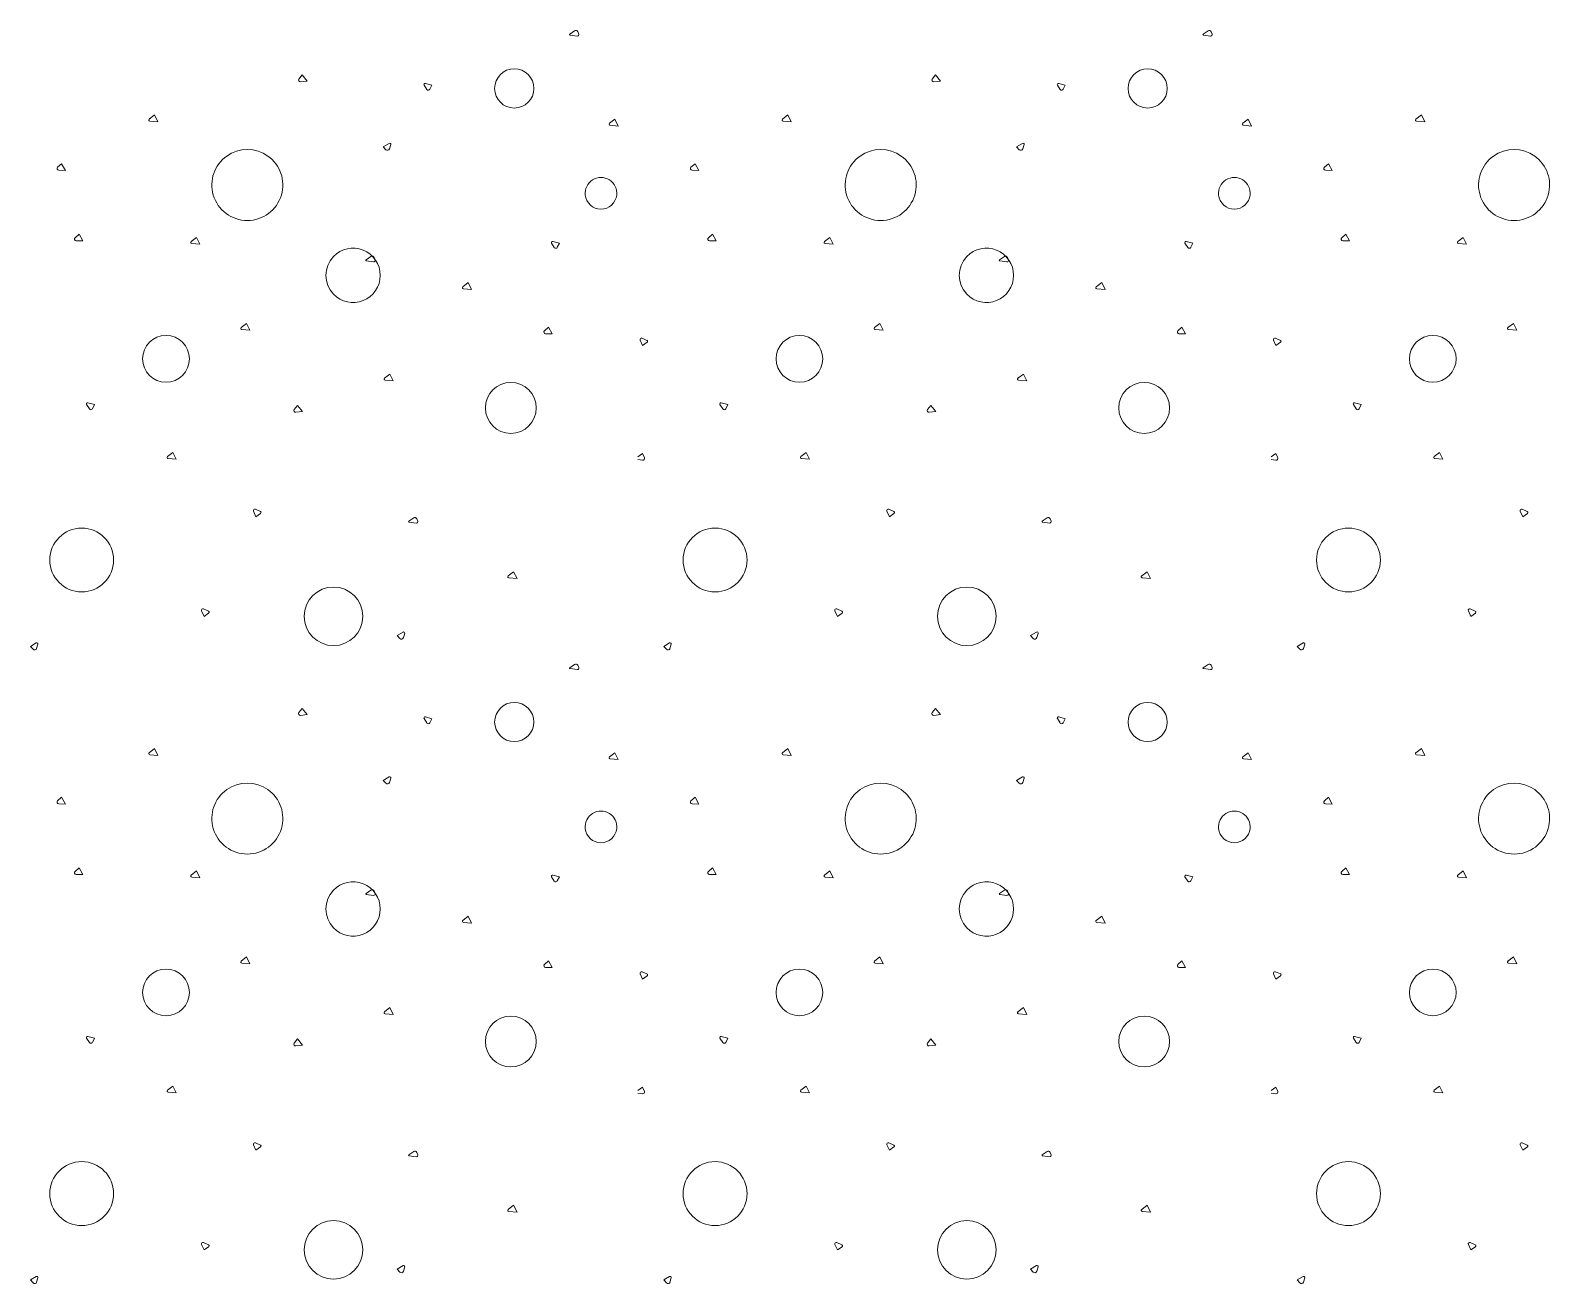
# Model space of a CAD drawing. Header units: millimetres. Extents: x 15 to 2176, y 3 to 641.
# Drawn here: x 1876.31 to 1914.69, y 48.98 to 80.63 of the extents above; entities that cross this region are included whole.
import ezdxf
from ezdxf.xclip import XClip

# ---------------------------------------------------------------- set-up
doc = ezdxf.new("R2010")
doc.units = ezdxf.units.MM
doc.header["$MEASUREMENT"] = 0
doc.header["$XCLIPFRAME"] = 0
doc.layers.add('A--------P-', color=7, linetype='Continuous')
doc.layers.add('A-L-10--EF-', color=4, linetype='Continuous', lineweight=0)

# ---------------------------------------------------------------- blocks, each defined once
blk = doc.blocks.new('*X12')
at = {"layer": 'A-L-10--EF-'}
for p, q in [((1889.935, 80.536), (1890.057, 80.621)), ((1890.136, 80.599), (1890.162, 80.539)), ((1905.935, 80.536), (1906.057, 80.621)), ((1906.136, 80.599), (1906.162, 80.539)), ((1890.124, 80.489), (1889.941, 80.514)), ((1906.124, 80.489), (1905.941, 80.514)), ((1883.091, 79.402), (1883.177, 79.506)), ((1883.177, 79.506), (1883.297, 79.353)), ((1899.091, 79.402), (1899.177, 79.506)), ((1899.177, 79.506), (1899.297, 79.353)), ((1883.297, 79.353), (1883.129, 79.332)), ((1886.323, 79.141), (1886.254, 79.251)), ((1886.286, 79.294), (1886.451, 79.25)), ((1886.451, 79.25), (1886.398, 79.145)), ((1899.297, 79.353), (1899.129, 79.332)), ((1902.323, 79.141), (1902.254, 79.251)), ((1902.286, 79.294), (1902.451, 79.25)), ((1902.451, 79.25), (1902.398, 79.145)), ((1879.31, 78.39), (1879.446, 78.495)), ((1879.531, 78.321), (1879.326, 78.338)), ((1879.446, 78.495), (1879.531, 78.321)), ((1890.936, 78.286), (1891.071, 78.391)), ((1891.071, 78.391), (1891.156, 78.216)), ((1895.31, 78.39), (1895.446, 78.495)), ((1895.531, 78.321), (1895.326, 78.338)), ((1895.446, 78.495), (1895.531, 78.321)), ((1906.936, 78.286), (1907.071, 78.391)), ((1907.071, 78.391), (1907.156, 78.216)), ((1911.31, 78.39), (1911.446, 78.495)), ((1911.531, 78.321), (1911.326, 78.338)), ((1911.446, 78.495), (1911.531, 78.321)), ((1891.156, 78.216), (1890.951, 78.234)), ((1907.156, 78.216), (1906.951, 78.234)), ((1885.371, 77.779), (1885.223, 77.693)), ((1885.223, 77.693), (1885.29, 77.618)), ((1885.38, 77.638), (1885.413, 77.746)), ((1901.371, 77.779), (1901.223, 77.693)), ((1901.223, 77.693), (1901.29, 77.618)), ((1901.38, 77.638), (1901.413, 77.746)), ((1876.996, 77.175), (1877.098, 77.264)), ((1877.098, 77.264), (1877.193, 77.095)), ((1892.996, 77.175), (1893.098, 77.264)), ((1893.098, 77.264), (1893.193, 77.095)), ((1908.996, 77.175), (1909.098, 77.264)), ((1909.098, 77.264), (1909.193, 77.095)), ((1877.193, 77.095), (1877.024, 77.099)), ((1893.193, 77.095), (1893.024, 77.099)), ((1909.193, 77.095), (1909.024, 77.099)), ((1877.437, 75.394), (1877.538, 75.483)), ((1877.633, 75.314), (1877.464, 75.319)), ((1877.538, 75.483), (1877.633, 75.314)), ((1880.369, 75.3), (1880.505, 75.405)), ((1880.59, 75.231), (1880.385, 75.249)), ((1880.505, 75.405), (1880.59, 75.231)), ((1889.544, 75.149), (1889.475, 75.258)), ((1889.506, 75.302), (1889.672, 75.258)), ((1889.672, 75.258), (1889.619, 75.153)), ((1893.437, 75.394), (1893.538, 75.483)), ((1893.633, 75.314), (1893.464, 75.319)), ((1893.538, 75.483), (1893.633, 75.314)), ((1896.369, 75.3), (1896.505, 75.405)), ((1896.59, 75.231), (1896.385, 75.249)), ((1896.505, 75.405), (1896.59, 75.231)), ((1905.544, 75.149), (1905.475, 75.258)), ((1905.506, 75.302), (1905.672, 75.258)), ((1905.672, 75.258), (1905.619, 75.153)), ((1909.437, 75.394), (1909.538, 75.483)), ((1909.633, 75.314), (1909.464, 75.319)), ((1909.538, 75.483), (1909.633, 75.314)), ((1912.369, 75.3), (1912.505, 75.405)), ((1912.59, 75.231), (1912.385, 75.249)), ((1912.505, 75.405), (1912.59, 75.231)), ((1884.79, 74.834), (1884.912, 74.92)), ((1884.991, 74.897), (1885.016, 74.837)), ((1900.79, 74.834), (1900.912, 74.92)), ((1900.991, 74.897), (1901.016, 74.837)), ((1884.978, 74.787), (1884.795, 74.812)), ((1900.978, 74.787), (1900.795, 74.812)), ((1887.235, 74.155), (1887.371, 74.261)), ((1887.456, 74.086), (1887.251, 74.104)), ((1887.371, 74.261), (1887.456, 74.086)), ((1903.235, 74.155), (1903.371, 74.261)), ((1903.456, 74.086), (1903.251, 74.104)), ((1903.371, 74.261), (1903.456, 74.086)), ((1881.635, 73.127), (1881.77, 73.232)), ((1881.855, 73.058), (1881.65, 73.075)), ((1881.77, 73.232), (1881.855, 73.058)), ((1889.296, 73.045), (1889.397, 73.134)), ((1889.492, 72.965), (1889.323, 72.969)), ((1889.397, 73.134), (1889.492, 72.965)), ((1897.635, 73.127), (1897.77, 73.232)), ((1897.855, 73.058), (1897.65, 73.075)), ((1897.77, 73.232), (1897.855, 73.058)), ((1905.296, 73.045), (1905.397, 73.134)), ((1905.492, 72.965), (1905.323, 72.969)), ((1905.397, 73.134), (1905.492, 72.965)), ((1913.635, 73.127), (1913.77, 73.232)), ((1913.855, 73.058), (1913.65, 73.075)), ((1913.77, 73.232), (1913.855, 73.058)), ((1891.712, 72.811), (1891.773, 72.671)), ((1891.884, 72.804), (1891.759, 72.859)), ((1891.773, 72.671), (1891.889, 72.754)), ((1907.712, 72.811), (1907.773, 72.671)), ((1907.884, 72.804), (1907.759, 72.859)), ((1907.773, 72.671), (1907.889, 72.754)), ((1885.257, 71.847), (1885.392, 71.953)), ((1885.477, 71.778), (1885.272, 71.796)), ((1885.392, 71.953), (1885.477, 71.778)), ((1901.257, 71.847), (1901.392, 71.953)), ((1901.477, 71.778), (1901.272, 71.796)), ((1901.392, 71.953), (1901.477, 71.778)), ((1877.799, 71.072), (1877.729, 71.182)), ((1877.761, 71.225), (1877.927, 71.181)), ((1877.927, 71.181), (1877.874, 71.076)), ((1882.973, 71.058), (1883.059, 71.162)), ((1883.179, 71.009), (1883.011, 70.988)), ((1883.059, 71.162), (1883.179, 71.009)), ((1893.799, 71.072), (1893.729, 71.182)), ((1893.761, 71.225), (1893.927, 71.181)), ((1893.927, 71.181), (1893.874, 71.076)), ((1898.973, 71.058), (1899.059, 71.162)), ((1899.179, 71.009), (1899.011, 70.988)), ((1899.059, 71.162), (1899.179, 71.009)), ((1909.799, 71.072), (1909.729, 71.182)), ((1909.761, 71.225), (1909.927, 71.181)), ((1909.927, 71.181), (1909.874, 71.076)), ((1879.772, 69.869), (1879.907, 69.974)), ((1879.907, 69.974), (1879.992, 69.8)), ((1891.652, 69.862), (1891.772, 69.947)), ((1891.772, 69.947), (1891.819, 69.839)), ((1895.772, 69.869), (1895.907, 69.974)), ((1895.907, 69.974), (1895.992, 69.8)), ((1907.652, 69.862), (1907.772, 69.947)), ((1907.772, 69.947), (1907.819, 69.839)), ((1911.772, 69.869), (1911.907, 69.974)), ((1911.907, 69.974), (1911.992, 69.8)), ((1879.992, 69.8), (1879.787, 69.818)), ((1891.773, 69.779), (1891.652, 69.795)), ((1895.992, 69.8), (1895.787, 69.818)), ((1907.773, 69.779), (1907.652, 69.795)), ((1911.992, 69.8), (1911.787, 69.818)), ((1881.946, 68.492), (1882.008, 68.351)), ((1882.119, 68.484), (1881.994, 68.539)), ((1882.008, 68.351), (1882.124, 68.435)), ((1885.869, 68.236), (1885.991, 68.322)), ((1897.946, 68.492), (1898.008, 68.351)), ((1898.119, 68.484), (1897.994, 68.539)), ((1898.008, 68.351), (1898.124, 68.435)), ((1901.869, 68.236), (1901.991, 68.322)), ((1913.946, 68.492), (1914.008, 68.351)), ((1914.119, 68.484), (1913.994, 68.539)), ((1914.008, 68.351), (1914.124, 68.435)), ((1886.058, 68.189), (1885.874, 68.214)), ((1886.07, 68.299), (1886.096, 68.239)), ((1902.058, 68.189), (1901.874, 68.214)), ((1902.07, 68.299), (1902.096, 68.239)), ((1888.382, 66.857), (1888.517, 66.962)), ((1888.602, 66.788), (1888.397, 66.805)), ((1888.517, 66.962), (1888.602, 66.788)), ((1904.382, 66.857), (1904.517, 66.962)), ((1904.602, 66.788), (1904.397, 66.805)), ((1904.517, 66.962), (1904.602, 66.788)), ((1880.807, 65.967), (1880.682, 66.022)), ((1896.807, 65.967), (1896.682, 66.022)), ((1912.807, 65.967), (1912.682, 66.022)), ((1880.634, 65.974), (1880.696, 65.834)), ((1880.696, 65.834), (1880.812, 65.917)), ((1896.634, 65.974), (1896.696, 65.834)), ((1896.696, 65.834), (1896.812, 65.917)), ((1912.634, 65.974), (1912.696, 65.834)), ((1912.696, 65.834), (1912.812, 65.917)), ((1885.722, 65.438), (1885.573, 65.352)), ((1885.573, 65.352), (1885.641, 65.277)), ((1885.731, 65.297), (1885.764, 65.404)), ((1901.722, 65.438), (1901.573, 65.352)), ((1901.573, 65.352), (1901.641, 65.277)), ((1901.731, 65.297), (1901.764, 65.404)), ((1876.457, 65.163), (1876.309, 65.077)), ((1876.309, 65.077), (1876.376, 65.002)), ((1876.466, 65.022), (1876.499, 65.129)), ((1892.457, 65.163), (1892.309, 65.077)), ((1892.309, 65.077), (1892.376, 65.002)), ((1892.466, 65.022), (1892.499, 65.129)), ((1908.457, 65.163), (1908.309, 65.077)), ((1908.309, 65.077), (1908.376, 65.002)), ((1908.466, 65.022), (1908.499, 65.129)), ((1889.935, 64.536), (1890.057, 64.621)), ((1890.124, 64.489), (1889.941, 64.514)), ((1890.136, 64.599), (1890.162, 64.539)), ((1905.935, 64.536), (1906.057, 64.621)), ((1906.124, 64.489), (1905.941, 64.514)), ((1906.136, 64.599), (1906.162, 64.539)), ((1883.091, 63.402), (1883.177, 63.506)), ((1883.297, 63.353), (1883.129, 63.332)), ((1883.177, 63.506), (1883.297, 63.353)), ((1899.091, 63.402), (1899.177, 63.506)), ((1899.297, 63.353), (1899.129, 63.332)), ((1899.177, 63.506), (1899.297, 63.353)), ((1886.323, 63.141), (1886.254, 63.251)), ((1886.286, 63.294), (1886.451, 63.25)), ((1886.451, 63.25), (1886.398, 63.145)), ((1902.323, 63.141), (1902.254, 63.251)), ((1902.286, 63.294), (1902.451, 63.25)), ((1902.451, 63.25), (1902.398, 63.145)), ((1879.31, 62.39), (1879.446, 62.495)), ((1879.531, 62.321), (1879.326, 62.338)), ((1879.446, 62.495), (1879.531, 62.321)), ((1890.936, 62.286), (1891.071, 62.391)), ((1891.156, 62.216), (1890.951, 62.234)), ((1891.071, 62.391), (1891.156, 62.216)), ((1895.31, 62.39), (1895.446, 62.495)), ((1895.531, 62.321), (1895.326, 62.338)), ((1895.446, 62.495), (1895.531, 62.321)), ((1906.936, 62.286), (1907.071, 62.391)), ((1907.156, 62.216), (1906.951, 62.234)), ((1907.071, 62.391), (1907.156, 62.216)), ((1911.31, 62.39), (1911.446, 62.495)), ((1911.531, 62.321), (1911.326, 62.338)), ((1911.446, 62.495), (1911.531, 62.321)), ((1885.371, 61.779), (1885.223, 61.693)), ((1885.223, 61.693), (1885.29, 61.618)), ((1885.38, 61.638), (1885.413, 61.746)), ((1901.371, 61.779), (1901.223, 61.693)), ((1901.223, 61.693), (1901.29, 61.618)), ((1901.38, 61.638), (1901.413, 61.746)), ((1876.996, 61.175), (1877.098, 61.264)), ((1877.193, 61.095), (1877.024, 61.099)), ((1877.098, 61.264), (1877.193, 61.095)), ((1892.996, 61.175), (1893.098, 61.264)), ((1893.193, 61.095), (1893.024, 61.099)), ((1893.098, 61.264), (1893.193, 61.095)), ((1908.996, 61.175), (1909.098, 61.264)), ((1909.193, 61.095), (1909.024, 61.099)), ((1909.098, 61.264), (1909.193, 61.095)), ((1877.437, 59.394), (1877.538, 59.483)), ((1877.633, 59.314), (1877.464, 59.319)), ((1877.538, 59.483), (1877.633, 59.314)), ((1880.369, 59.3), (1880.505, 59.405)), ((1880.59, 59.231), (1880.385, 59.249)), ((1880.505, 59.405), (1880.59, 59.231)), ((1889.544, 59.149), (1889.475, 59.258)), ((1889.506, 59.302), (1889.672, 59.258)), ((1889.672, 59.258), (1889.619, 59.153)), ((1893.437, 59.394), (1893.538, 59.483)), ((1893.633, 59.314), (1893.464, 59.319)), ((1893.538, 59.483), (1893.633, 59.314)), ((1896.369, 59.3), (1896.505, 59.405)), ((1896.59, 59.231), (1896.385, 59.249)), ((1896.505, 59.405), (1896.59, 59.231)), ((1905.544, 59.149), (1905.475, 59.258)), ((1905.506, 59.302), (1905.672, 59.258)), ((1905.672, 59.258), (1905.619, 59.153)), ((1909.437, 59.394), (1909.538, 59.483)), ((1909.633, 59.314), (1909.464, 59.319)), ((1909.538, 59.483), (1909.633, 59.314)), ((1912.369, 59.3), (1912.505, 59.405)), ((1912.59, 59.231), (1912.385, 59.249)), ((1912.505, 59.405), (1912.59, 59.231)), ((1884.79, 58.834), (1884.912, 58.92)), ((1884.978, 58.787), (1884.795, 58.812)), ((1884.991, 58.897), (1885.016, 58.837)), ((1900.79, 58.834), (1900.912, 58.92)), ((1900.978, 58.787), (1900.795, 58.812)), ((1900.991, 58.897), (1901.016, 58.837)), ((1887.235, 58.155), (1887.371, 58.261)), ((1887.456, 58.086), (1887.251, 58.104)), ((1887.371, 58.261), (1887.456, 58.086)), ((1903.235, 58.155), (1903.371, 58.261)), ((1903.456, 58.086), (1903.251, 58.104)), ((1903.371, 58.261), (1903.456, 58.086)), ((1881.635, 57.127), (1881.77, 57.232)), ((1881.77, 57.232), (1881.855, 57.058)), ((1897.635, 57.127), (1897.77, 57.232)), ((1897.77, 57.232), (1897.855, 57.058)), ((1913.635, 57.127), (1913.77, 57.232)), ((1913.77, 57.232), (1913.855, 57.058)), ((1881.855, 57.058), (1881.65, 57.075)), ((1889.296, 57.045), (1889.397, 57.134)), ((1889.492, 56.965), (1889.323, 56.969)), ((1889.397, 57.134), (1889.492, 56.965)), ((1891.712, 56.811), (1891.773, 56.671)), ((1891.884, 56.804), (1891.759, 56.859)), ((1897.855, 57.058), (1897.65, 57.075)), ((1905.296, 57.045), (1905.397, 57.134)), ((1905.492, 56.965), (1905.323, 56.969)), ((1905.397, 57.134), (1905.492, 56.965)), ((1907.712, 56.811), (1907.773, 56.671)), ((1907.884, 56.804), (1907.759, 56.859)), ((1913.855, 57.058), (1913.65, 57.075)), ((1891.773, 56.671), (1891.889, 56.754)), ((1907.773, 56.671), (1907.889, 56.754)), ((1885.257, 55.847), (1885.392, 55.953)), ((1885.477, 55.778), (1885.272, 55.796)), ((1885.392, 55.953), (1885.477, 55.778)), ((1901.257, 55.847), (1901.392, 55.953)), ((1901.477, 55.778), (1901.272, 55.796)), ((1901.392, 55.953), (1901.477, 55.778)), ((1877.799, 55.072), (1877.729, 55.182)), ((1877.761, 55.225), (1877.927, 55.181)), ((1877.927, 55.181), (1877.874, 55.076)), ((1882.973, 55.058), (1883.059, 55.162)), ((1883.179, 55.009), (1883.011, 54.988)), ((1883.059, 55.162), (1883.179, 55.009)), ((1893.799, 55.072), (1893.729, 55.182)), ((1893.761, 55.225), (1893.927, 55.181)), ((1893.927, 55.181), (1893.874, 55.076)), ((1898.973, 55.058), (1899.059, 55.162)), ((1899.179, 55.009), (1899.011, 54.988)), ((1899.059, 55.162), (1899.179, 55.009)), ((1909.799, 55.072), (1909.729, 55.182)), ((1909.761, 55.225), (1909.927, 55.181)), ((1909.927, 55.181), (1909.874, 55.076)), ((1879.772, 53.869), (1879.907, 53.974)), ((1879.992, 53.8), (1879.787, 53.818)), ((1879.907, 53.974), (1879.992, 53.8)), ((1891.652, 53.862), (1891.772, 53.947)), ((1891.773, 53.779), (1891.652, 53.795)), ((1891.772, 53.947), (1891.819, 53.839)), ((1895.772, 53.869), (1895.907, 53.974)), ((1895.992, 53.8), (1895.787, 53.818)), ((1895.907, 53.974), (1895.992, 53.8)), ((1907.652, 53.862), (1907.772, 53.947)), ((1907.773, 53.779), (1907.652, 53.795)), ((1907.772, 53.947), (1907.819, 53.839)), ((1911.772, 53.869), (1911.907, 53.974)), ((1911.992, 53.8), (1911.787, 53.818)), ((1911.907, 53.974), (1911.992, 53.8)), ((1881.946, 52.492), (1882.008, 52.351)), ((1882.119, 52.484), (1881.994, 52.539)), ((1882.008, 52.351), (1882.124, 52.435)), ((1885.869, 52.236), (1885.991, 52.322)), ((1886.058, 52.189), (1885.874, 52.214)), ((1886.07, 52.299), (1886.096, 52.239)), ((1897.946, 52.492), (1898.008, 52.351)), ((1898.119, 52.484), (1897.994, 52.539)), ((1898.008, 52.351), (1898.124, 52.435)), ((1901.869, 52.236), (1901.991, 52.322)), ((1902.058, 52.189), (1901.874, 52.214)), ((1902.07, 52.299), (1902.096, 52.239)), ((1913.946, 52.492), (1914.008, 52.351)), ((1914.119, 52.484), (1913.994, 52.539)), ((1914.008, 52.351), (1914.124, 52.435)), ((1888.382, 50.857), (1888.517, 50.962)), ((1888.602, 50.788), (1888.397, 50.805)), ((1888.517, 50.962), (1888.602, 50.788)), ((1904.382, 50.857), (1904.517, 50.962)), ((1904.602, 50.788), (1904.397, 50.805)), ((1904.517, 50.962), (1904.602, 50.788)), ((1880.634, 49.974), (1880.696, 49.834)), ((1880.807, 49.967), (1880.682, 50.022)), ((1880.696, 49.834), (1880.812, 49.917)), ((1896.634, 49.974), (1896.696, 49.834)), ((1896.807, 49.967), (1896.682, 50.022)), ((1896.696, 49.834), (1896.812, 49.917)), ((1912.634, 49.974), (1912.696, 49.834)), ((1912.807, 49.967), (1912.682, 50.022)), ((1912.696, 49.834), (1912.812, 49.917)), ((1876.457, 49.163), (1876.309, 49.077)), ((1876.466, 49.022), (1876.499, 49.129)), ((1885.722, 49.438), (1885.573, 49.352)), ((1885.573, 49.352), (1885.641, 49.277)), ((1885.731, 49.297), (1885.764, 49.404)), ((1892.457, 49.163), (1892.309, 49.077)), ((1892.466, 49.022), (1892.499, 49.129)), ((1901.722, 49.438), (1901.573, 49.352)), ((1901.573, 49.352), (1901.641, 49.277)), ((1901.731, 49.297), (1901.764, 49.404)), ((1908.457, 49.163), (1908.309, 49.077)), ((1908.466, 49.022), (1908.499, 49.129)), ((1876.309, 49.077), (1876.376, 49.002)), ((1892.309, 49.077), (1892.376, 49.002)), ((1908.309, 49.077), (1908.376, 49.002))]:
    blk.add_line(p, q, dxfattribs=at)
for centre, radius in [((1888.533, 79.166), 0.496), ((1904.533, 79.166), 0.496), ((1879.735, 72.337), 0.59), ((1895.735, 72.337), 0.59), ((1911.735, 72.337), 0.59), ((1888.445, 71.098), 0.643), ((1904.445, 71.098), 0.643), ((1877.605, 67.257), 0.807), ((1893.605, 67.257), 0.807), ((1909.605, 67.257), 0.807), ((1888.533, 63.166), 0.496), ((1904.533, 63.166), 0.496), ((1879.735, 56.337), 0.59), ((1895.735, 56.337), 0.59), ((1911.735, 56.337), 0.59), ((1888.445, 55.098), 0.643), ((1904.445, 55.098), 0.643), ((1877.605, 51.257), 0.807), ((1893.605, 51.257), 0.807), ((1909.605, 51.257), 0.807)]:
    blk.add_circle(centre, radius, dxfattribs=at)
for centre, radius, start, end in [((1890.088, 80.578), 0.0528, 23.1926, 125.1139), ((1906.088, 80.578), 0.0528, 23.1926, 125.1139), ((1889.942, 80.526), 0.012, 125.1139, 262.2885), ((1890.129, 80.525), 0.036, 262.2885, 23.1926), ((1905.942, 80.526), 0.012, 125.1139, 262.2885), ((1906.129, 80.525), 0.036, 262.2885, 23.1926), ((1883.124, 79.375), 0.0432, 140.1139, 277.2885), ((1886.278, 79.266), 0.0288, 75.2067, 212.3813), ((1886.36, 79.164), 0.0432, 212.3813, 333.2854), ((1899.124, 79.375), 0.0432, 140.1139, 277.2885), ((1902.278, 79.266), 0.0288, 75.2067, 212.3813), ((1902.36, 79.164), 0.0432, 212.3813, 333.2854), ((1879.328, 78.367), 0.0288, 127.9022, 265.0768), ((1895.328, 78.367), 0.0288, 127.9022, 265.0768), ((1911.328, 78.367), 0.0288, 127.9022, 265.0768), ((1890.953, 78.263), 0.0288, 127.9022, 265.0768), ((1906.953, 78.263), 0.0288, 127.9022, 265.0768), ((1881.789, 76.727), 0.897, 343.6089, 196.3911), ((1885.33, 77.654), 0.0528, 221.9213, 342.8254), ((1885.386, 77.754), 0.0288, 342.8254, 120), ((1897.789, 76.727), 0.897, 343.6089, 196.3911), ((1901.33, 77.654), 0.0528, 221.9213, 342.8254), ((1901.386, 77.754), 0.0288, 342.8254, 120), ((1913.789, 76.727), 0.897, 343.6089, 196.3911), ((1877.025, 77.143), 0.0432, 131.2386, 268.4132), ((1893.025, 77.143), 0.0432, 131.2386, 268.4132), ((1909.025, 77.143), 0.0432, 131.2386, 268.4132), ((1890.722, 76.518), 0.4, 353.7067, 186.2933), ((1906.722, 76.518), 0.4, 353.7067, 186.2933), ((1881.789, 76.727), 0.897, 196.3911, 343.6089), ((1890.722, 76.518), 0.4, 186.2933, 353.7067), ((1897.789, 76.727), 0.897, 196.3911, 343.6089), ((1906.722, 76.518), 0.4, 186.2933, 353.7067), ((1913.789, 76.727), 0.897, 196.3911, 343.6089), ((1877.465, 75.362), 0.0432, 131.2386, 268.4132), ((1880.387, 75.277), 0.0288, 127.9022, 265.0768), ((1889.499, 75.274), 0.0288, 75.2067, 212.3813), ((1893.465, 75.362), 0.0432, 131.2386, 268.4132), ((1896.387, 75.277), 0.0288, 127.9022, 265.0768), ((1905.499, 75.274), 0.0288, 75.2067, 212.3813), ((1909.465, 75.362), 0.0432, 131.2386, 268.4132), ((1912.387, 75.277), 0.0288, 127.9022, 265.0768), ((1884.46, 74.445), 0.686, 136.1287, 223.8713), ((1884.46, 74.445), 0.686, 223.8713, 136.1287), ((1884.942, 74.876), 0.0528, 23.1926, 125.1139), ((1884.983, 74.823), 0.036, 262.2885, 23.1926), ((1889.581, 75.172), 0.0432, 212.3813, 333.2854), ((1900.46, 74.445), 0.686, 136.1287, 223.8713), ((1900.46, 74.445), 0.686, 223.8713, 136.1287), ((1900.942, 74.876), 0.0528, 23.1926, 125.1139), ((1900.983, 74.823), 0.036, 262.2885, 23.1926), ((1905.581, 75.172), 0.0432, 212.3813, 333.2854), ((1884.797, 74.824), 0.012, 125.1139, 262.2885), ((1900.797, 74.824), 0.012, 125.1139, 262.2885), ((1887.253, 74.133), 0.0288, 127.9022, 265.0768), ((1903.253, 74.133), 0.0288, 127.9022, 265.0768), ((1881.653, 73.104), 0.0288, 127.9022, 265.0768), ((1889.325, 73.013), 0.0432, 131.2386, 268.4132), ((1897.653, 73.104), 0.0288, 127.9022, 265.0768), ((1905.325, 73.013), 0.0432, 131.2386, 268.4132), ((1913.653, 73.104), 0.0288, 127.9022, 265.0768), ((1891.744, 72.826), 0.036, 66.4475, 203.6221), ((1891.873, 72.778), 0.0288, 305.5434, 66.4475), ((1907.744, 72.826), 0.036, 66.4475, 203.6221), ((1907.873, 72.778), 0.0288, 305.5434, 66.4475), ((1885.275, 71.825), 0.0288, 127.9022, 265.0768), ((1901.275, 71.825), 0.0288, 127.9022, 265.0768), ((1877.753, 71.197), 0.0288, 75.2067, 212.3813), ((1877.835, 71.095), 0.0432, 212.3813, 333.2854), ((1883.006, 71.03), 0.0432, 140.1139, 277.2885), ((1893.753, 71.197), 0.0288, 75.2067, 212.3813), ((1893.835, 71.095), 0.0432, 212.3813, 333.2854), ((1899.006, 71.03), 0.0432, 140.1139, 277.2885), ((1909.753, 71.197), 0.0288, 75.2067, 212.3813), ((1909.835, 71.095), 0.0432, 212.3813, 333.2854), ((1879.789, 69.846), 0.0288, 127.9022, 265.0768), ((1895.789, 69.846), 0.0288, 127.9022, 265.0768), ((1911.789, 69.846), 0.0288, 127.9022, 265.0768), ((1891.779, 69.822), 0.0432, 262.2885, 23.1926), ((1907.779, 69.822), 0.0432, 262.2885, 23.1926), ((1881.979, 68.506), 0.036, 66.4475, 203.6221), ((1882.107, 68.458), 0.0288, 305.5434, 66.4475), ((1886.021, 68.278), 0.0528, 23.1926, 125.1139), ((1897.979, 68.506), 0.036, 66.4475, 203.6221), ((1898.107, 68.458), 0.0288, 305.5434, 66.4475), ((1902.021, 68.278), 0.0528, 23.1926, 125.1139), ((1913.979, 68.506), 0.036, 66.4475, 203.6221), ((1914.107, 68.458), 0.0288, 305.5434, 66.4475), ((1885.876, 68.226), 0.012, 125.1139, 262.2885), ((1886.062, 68.225), 0.036, 262.2885, 23.1926), ((1901.876, 68.226), 0.012, 125.1139, 262.2885), ((1902.062, 68.225), 0.036, 262.2885, 23.1926), ((1888.4, 66.834), 0.0288, 127.9022, 265.0768), ((1904.4, 66.834), 0.0288, 127.9022, 265.0768), ((1883.966, 65.835), 0.74, 90, 270), ((1883.966, 65.835), 0.74, 270, 90), ((1899.966, 65.835), 0.74, 90, 270), ((1899.966, 65.835), 0.74, 270, 90), ((1880.667, 65.989), 0.036, 66.4475, 203.6221), ((1896.667, 65.989), 0.036, 66.4475, 203.6221), ((1912.667, 65.989), 0.036, 66.4475, 203.6221), ((1880.795, 65.941), 0.0288, 305.5434, 66.4475), ((1896.795, 65.941), 0.0288, 305.5434, 66.4475), ((1912.795, 65.941), 0.0288, 305.5434, 66.4475), ((1885.68, 65.312), 0.0528, 221.9213, 342.8254), ((1885.736, 65.413), 0.0288, 342.8254, 120), ((1901.68, 65.312), 0.0528, 221.9213, 342.8254), ((1901.736, 65.413), 0.0288, 342.8254, 120), ((1876.416, 65.037), 0.0528, 221.9213, 342.8254), ((1876.472, 65.138), 0.0288, 342.8254, 120), ((1892.416, 65.037), 0.0528, 221.9213, 342.8254), ((1892.472, 65.138), 0.0288, 342.8254, 120), ((1908.416, 65.037), 0.0528, 221.9213, 342.8254), ((1908.472, 65.138), 0.0288, 342.8254, 120), ((1889.942, 64.526), 0.012, 125.1139, 262.2885), ((1890.088, 64.578), 0.0528, 23.1926, 125.1139), ((1890.129, 64.525), 0.036, 262.2885, 23.1926), ((1905.942, 64.526), 0.012, 125.1139, 262.2885), ((1906.088, 64.578), 0.0528, 23.1926, 125.1139), ((1906.129, 64.525), 0.036, 262.2885, 23.1926), ((1883.124, 63.375), 0.0432, 140.1139, 277.2885), ((1899.124, 63.375), 0.0432, 140.1139, 277.2885), ((1886.278, 63.266), 0.0288, 75.2067, 212.3813), ((1886.36, 63.164), 0.0432, 212.3813, 333.2854), ((1902.278, 63.266), 0.0288, 75.2067, 212.3813), ((1902.36, 63.164), 0.0432, 212.3813, 333.2854), ((1879.328, 62.367), 0.0288, 127.9022, 265.0768), ((1890.953, 62.263), 0.0288, 127.9022, 265.0768), ((1895.328, 62.367), 0.0288, 127.9022, 265.0768), ((1906.953, 62.263), 0.0288, 127.9022, 265.0768), ((1911.328, 62.367), 0.0288, 127.9022, 265.0768), ((1881.789, 60.727), 0.897, 343.6089, 196.3911), ((1885.33, 61.654), 0.0528, 221.9213, 342.8254), ((1885.386, 61.754), 0.0288, 342.8254, 120), ((1897.789, 60.727), 0.897, 343.6089, 196.3911), ((1901.33, 61.654), 0.0528, 221.9213, 342.8254), ((1901.386, 61.754), 0.0288, 342.8254, 120), ((1913.789, 60.727), 0.897, 343.6089, 196.3911), ((1877.025, 61.143), 0.0432, 131.2386, 268.4132), ((1893.025, 61.143), 0.0432, 131.2386, 268.4132), ((1909.025, 61.143), 0.0432, 131.2386, 268.4132), ((1890.722, 60.518), 0.4, 353.7067, 186.2933), ((1906.722, 60.518), 0.4, 353.7067, 186.2933), ((1881.789, 60.727), 0.897, 196.3911, 343.6089), ((1890.722, 60.518), 0.4, 186.2933, 353.7067), ((1897.789, 60.727), 0.897, 196.3911, 343.6089), ((1906.722, 60.518), 0.4, 186.2933, 353.7067), ((1913.789, 60.727), 0.897, 196.3911, 343.6089), ((1877.465, 59.362), 0.0432, 131.2386, 268.4132), ((1880.387, 59.277), 0.0288, 127.9022, 265.0768), ((1884.46, 58.445), 0.686, 223.8713, 136.1287), ((1889.499, 59.274), 0.0288, 75.2067, 212.3813), ((1889.581, 59.172), 0.0432, 212.3813, 333.2854), ((1893.465, 59.362), 0.0432, 131.2386, 268.4132), ((1896.387, 59.277), 0.0288, 127.9022, 265.0768), ((1900.46, 58.445), 0.686, 223.8713, 136.1287), ((1905.499, 59.274), 0.0288, 75.2067, 212.3813), ((1905.581, 59.172), 0.0432, 212.3813, 333.2854), ((1909.465, 59.362), 0.0432, 131.2386, 268.4132), ((1912.387, 59.277), 0.0288, 127.9022, 265.0768), ((1884.46, 58.445), 0.686, 136.1287, 223.8713), ((1884.797, 58.824), 0.012, 125.1139, 262.2885), ((1884.942, 58.876), 0.0528, 23.1926, 125.1139), ((1884.983, 58.823), 0.036, 262.2885, 23.1926), ((1900.46, 58.445), 0.686, 136.1287, 223.8713), ((1900.797, 58.824), 0.012, 125.1139, 262.2885), ((1900.942, 58.876), 0.0528, 23.1926, 125.1139), ((1900.983, 58.823), 0.036, 262.2885, 23.1926), ((1887.253, 58.133), 0.0288, 127.9022, 265.0768), ((1903.253, 58.133), 0.0288, 127.9022, 265.0768), ((1881.653, 57.104), 0.0288, 127.9022, 265.0768), ((1889.325, 57.013), 0.0432, 131.2386, 268.4132), ((1891.744, 56.826), 0.036, 66.4475, 203.6221), ((1891.873, 56.778), 0.0288, 305.5434, 66.4475), ((1897.653, 57.104), 0.0288, 127.9022, 265.0768), ((1905.325, 57.013), 0.0432, 131.2386, 268.4132), ((1907.744, 56.826), 0.036, 66.4475, 203.6221), ((1907.873, 56.778), 0.0288, 305.5434, 66.4475), ((1913.653, 57.104), 0.0288, 127.9022, 265.0768), ((1885.275, 55.825), 0.0288, 127.9022, 265.0768), ((1901.275, 55.825), 0.0288, 127.9022, 265.0768), ((1877.753, 55.197), 0.0288, 75.2067, 212.3813), ((1877.835, 55.095), 0.0432, 212.3813, 333.2854), ((1883.006, 55.03), 0.0432, 140.1139, 277.2885), ((1893.753, 55.197), 0.0288, 75.2067, 212.3813), ((1893.835, 55.095), 0.0432, 212.3813, 333.2854), ((1899.006, 55.03), 0.0432, 140.1139, 277.2885), ((1909.753, 55.197), 0.0288, 75.2067, 212.3813), ((1909.835, 55.095), 0.0432, 212.3813, 333.2854), ((1879.789, 53.846), 0.0288, 127.9022, 265.0768), ((1891.779, 53.822), 0.0432, 262.2885, 23.1926), ((1895.789, 53.846), 0.0288, 127.9022, 265.0768), ((1907.779, 53.822), 0.0432, 262.2885, 23.1926), ((1911.789, 53.846), 0.0288, 127.9022, 265.0768), ((1881.979, 52.506), 0.036, 66.4475, 203.6221), ((1882.107, 52.458), 0.0288, 305.5434, 66.4475), ((1885.876, 52.226), 0.012, 125.1139, 262.2885), ((1886.021, 52.278), 0.0528, 23.1926, 125.1139), ((1886.062, 52.225), 0.036, 262.2885, 23.1926), ((1897.979, 52.506), 0.036, 66.4475, 203.6221), ((1898.107, 52.458), 0.0288, 305.5434, 66.4475), ((1901.876, 52.226), 0.012, 125.1139, 262.2885), ((1902.021, 52.278), 0.0528, 23.1926, 125.1139), ((1902.062, 52.225), 0.036, 262.2885, 23.1926), ((1913.979, 52.506), 0.036, 66.4475, 203.6221), ((1914.107, 52.458), 0.0288, 305.5434, 66.4475), ((1888.4, 50.834), 0.0288, 127.9022, 265.0768), ((1904.4, 50.834), 0.0288, 127.9022, 265.0768), ((1883.966, 49.835), 0.74, 90, 270), ((1883.966, 49.835), 0.74, 270, 90), ((1899.966, 49.835), 0.74, 90, 270), ((1899.966, 49.835), 0.74, 270, 90), ((1880.667, 49.989), 0.036, 66.4475, 203.6221), ((1880.795, 49.941), 0.0288, 305.5434, 66.4475), ((1896.667, 49.989), 0.036, 66.4475, 203.6221), ((1896.795, 49.941), 0.0288, 305.5434, 66.4475), ((1912.667, 49.989), 0.036, 66.4475, 203.6221), ((1912.795, 49.941), 0.0288, 305.5434, 66.4475), ((1876.472, 49.138), 0.0288, 342.8254, 120), ((1885.68, 49.312), 0.0528, 221.9213, 342.8254), ((1885.736, 49.413), 0.0288, 342.8254, 120), ((1892.472, 49.138), 0.0288, 342.8254, 120), ((1901.68, 49.312), 0.0528, 221.9213, 342.8254), ((1901.736, 49.413), 0.0288, 342.8254, 120), ((1908.472, 49.138), 0.0288, 342.8254, 120), ((1876.416, 49.037), 0.0528, 221.9213, 342.8254), ((1892.416, 49.037), 0.0528, 221.9213, 342.8254), ((1908.416, 49.037), 0.0528, 221.9213, 342.8254)]:
    blk.add_arc(centre, radius, start, end, dxfattribs=at)
blk = doc.blocks.new('Drawing_4_4', base_point=(1874.468, 329.559))
blk.add_blockref('*X12', (0, 0))

msp = doc.modelspace()

# ---------------------------------------------------------------- block references
at = {"layer": 'A--------P-'}
ref = msp.add_blockref('Drawing_4_4', (1874.468, 329.559), dxfattribs=at)
XClip(ref).set_block_clipping_path([(1621.1657714889, 18.4741086751), (2127.7704267137, 640.6436337123)])

doc.saveas('drawing.dxf')
